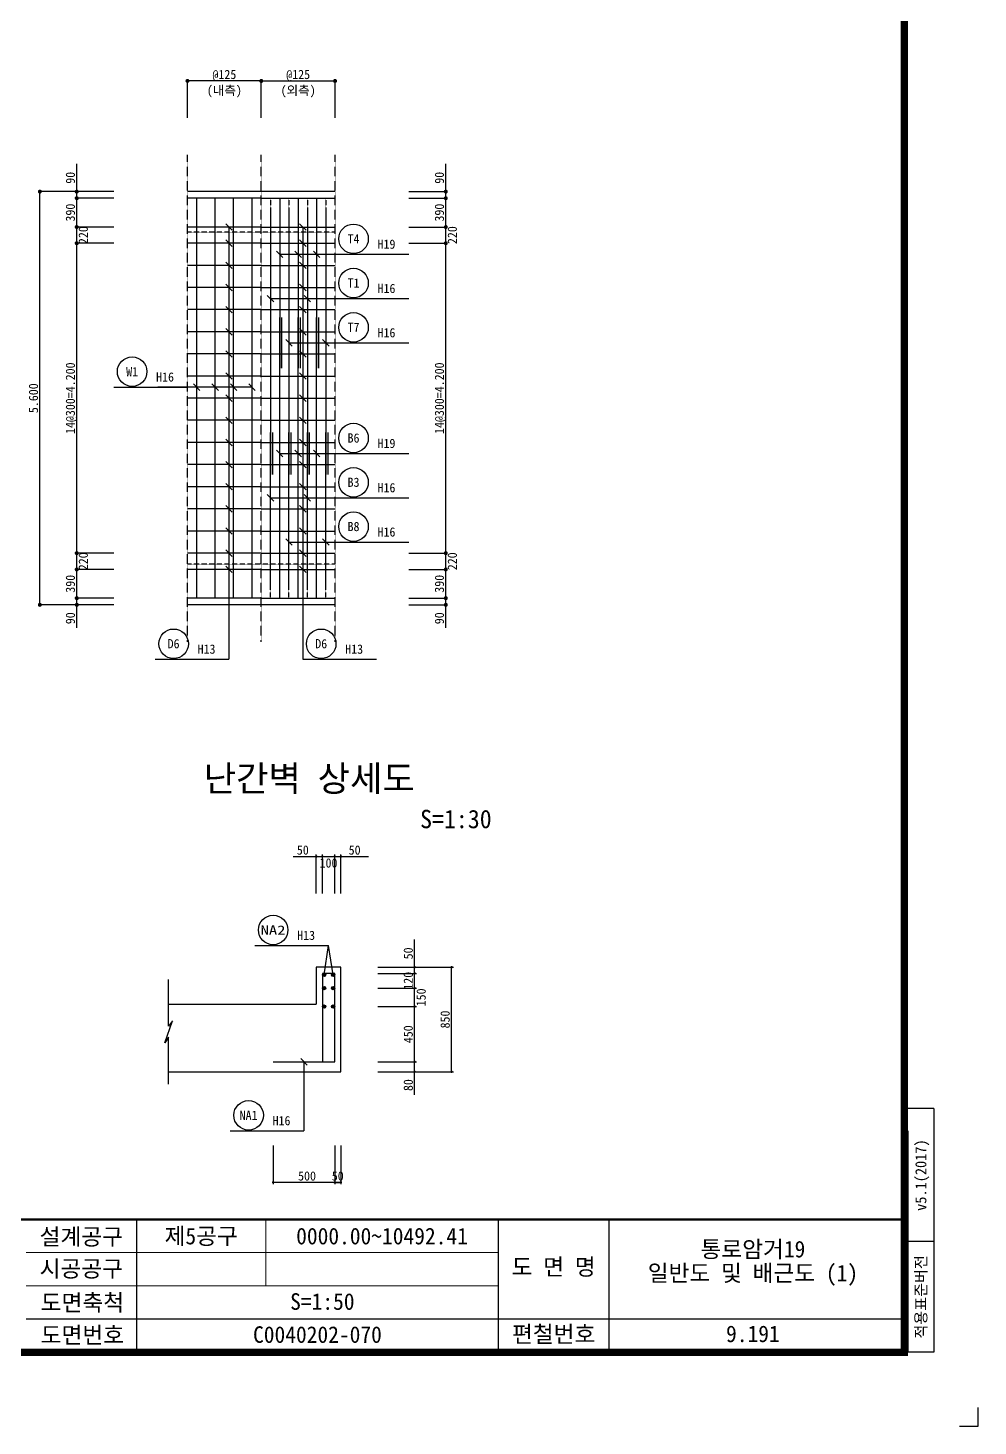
# Model space of a CAD drawing. Header units: millimetres. Extents: x 591441 to 633491, y -93232 to -63532.
# Drawn here: x 620619 to 633491, y -93232 to -74284 of the extents above; entities that cross this region are included whole.
import ezdxf
from ezdxf.enums import TextEntityAlignment as Align

# ---------------------------------------------------------------- set-up
doc = ezdxf.new("R2010")
doc.units = ezdxf.units.MM
for name, pattern in [('A-CENTR01', [2, 1.25, -0.25, 0.25, -0.25]), ('A-DASHD01', [0.75, 0.5, -0.25]), ('A-HIDDN01', [0.375, 0.25, -0.125])]:
    doc.linetypes.add(name, pattern=pattern)
for name, color, linetype in [('CS-CNTL', 1, 'A-CENTR01'), ('CS-CONC-MAJR', 4, 'Continuous'), ('CS-CUTL', 1, 'Continuous'), ('CS-DIML', 1, 'Continuous'), ('CS-DIMT', 3, 'Continuous'), ('CS-MISC', 3, 'Continuous'), ('CS-RBAR-EREC', 6, 'Continuous'), ('CS-RBAR-MAJR', 6, 'Continuous'), ('CS-SYMB-LIN3', 1, 'Continuous'), ('CS-TEXT', 3, 'Continuous'), ('CX-BORD', 3, 'Continuous'), ('CX-BORD-LIN1', 4, 'Continuous'), ('CX-BORD-LIN2', 3, 'Continuous'), ('CX-BORD-TEX2', 7, 'Continuous'), ('CX-BORD-TEX3', 6, 'Continuous'), ('CX-MISC', 2, 'Continuous'), ('CZ-TEX1', 6, 'Continuous'), ('CZ-TEX2', 3, 'Continuous')]:
    doc.layers.add(name, color=color, linetype=linetype)
doc.styles.add('A_STANDARD', font='DotumChe.ttf')
doc.styles.add('HY울L', font='DotumChe.ttf')
doc.styles.add('TB_TEXT', font='DotumChe.ttf')
doc.styles.add('TB_WMTXT', font='DotumChe.ttf')

# ---------------------------------------------------------------- blocks, each defined once
blk = doc.blocks.new('CXBLKA1-KHCA')
at = {"layer": 'CX-BORD-LIN1', "const_width": 0.4}
blk.add_lwpolyline([(808.146, 1279.539), (648.946, 1279.539), (648.946, 1390.339), (808.146, 1390.339)], close=True, dxfattribs=at)
at = {"layer": 'CX-BORD-LIN1'}
for points, const_width in [([(808.146, 1286.739), (648.946, 1286.739)], 0.12), ([(786.146, 1279.539), (786.146, 1286.739)], 0.06)]:
    blk.add_lwpolyline(points, dxfattribs=dict(at, const_width=const_width))
at = {"layer": 'CX-BORD-LIN2'}
for p, q in [((809.746, 1292.745), (808.146, 1292.745)), ((809.746, 1292.745), (809.746, 1279.539)), ((808.346, 1291.539), (808.346, 1279.539)), ((809.746, 1285.539), (808.146, 1285.539)), ((809.746, 1279.539), (808.346, 1279.539))]:
    blk.add_line(p, q, dxfattribs=at)
at = {"layer": 'CX-BORD-LIN2', "const_width": 0.06}
for points in [[(766.546, 1279.539), (766.546, 1286.739)], [(773.546, 1283.139), (773.546, 1286.739)], [(792.146, 1279.539), (792.146, 1286.739)], [(786.146, 1284.939), (760.546, 1284.939)], [(786.146, 1283.139), (760.546, 1283.139)], [(808.146, 1281.339), (760.546, 1281.339)]]:
    blk.add_lwpolyline(points, dxfattribs=at)
at = {"layer": 'CX-MISC'}
blk.add_lwpolyline([(811.146, 1275.539), (812.146, 1275.539), (812.146, 1276.539)], dxfattribs=at)
at = {"layer": 'CX-BORD-LIN1', "style": 'TB_TEXT'}
for tag, height, p in [('TR_RNUM5', 0.6, (705.967, 1286.067)), ('TR_RDAT5', 0.7, (712.446, 1286.139)), ('TR_DGN5', 0.7, (739.17, 1286.139)), ('TR_CHK5', 0.7, (747.17, 1286.139)), ('TR_APP5', 0.7, (755.17, 1286.139)), ('TR_RNUM4', 0.6, (705.967, 1284.867)), ('TR_RDAT4', 0.7, (712.446, 1284.939)), ('TR_DGN4', 0.7, (739.17, 1284.939)), ('TR_CHK4', 0.7, (747.17, 1284.939)), ('TR_APP4', 0.7, (755.17, 1284.939)), ('TR_RNUM3', 0.6, (705.967, 1283.667)), ('TR_RDAT3', 0.7, (712.446, 1283.739)), ('TR_DGN3', 0.7, (739.17, 1283.739)), ('TR_CHK3', 0.7, (747.17, 1283.739)), ('TR_APP3', 0.7, (755.17, 1283.739)), ('TR_RNUM2', 0.6, (705.967, 1282.467)), ('TR_RDAT2', 0.7, (712.446, 1282.539)), ('TR_DGN2', 0.7, (739.17, 1282.539)), ('TR_CHK2', 0.7, (747.17, 1282.539)), ('TR_APP2', 0.7, (755.17, 1282.539)), ('TR_RDAT1', 0.7, (712.446, 1281.339)), ('TR_DGN1', 0.7, (739.17, 1281.339)), ('TR_CHK1', 0.7, (747.17, 1281.339)), ('TR_APP1', 0.7, (755.17, 1281.339)), ('TR_RNUM1', 0.6, (705.967, 1281.267))]:
    blk.add_attdef(tag, text='', height=height, dxfattribs=at).set_placement(p, align=Align.MIDDLE_CENTER)
for tag, p in [('TR_RCON5', (717.407, 1286.139)), ('TR_RCON4', (717.407, 1284.939)), ('TR_RCON3', (717.407, 1283.739)), ('TR_RCON2', (717.407, 1282.539)), ('TR_RCON1', (717.407, 1281.339))]:
    blk.add_attdef(tag, text='', height=0.7, dxfattribs=at).set_placement(p, align=Align.MIDDLE_LEFT)
at = {"layer": 'CX-BORD-LIN2', "style": 'TB_TEXT'}
blk.add_text('적용표준버전', height=0.6, rotation=90, dxfattribs=at).set_placement((809.046, 1282.539), align=Align.MIDDLE_CENTER)
blk.add_attdef('TD_VERSION', text='', height=0.6, rotation=90, dxfattribs=at).set_placement((809.046, 1289.142), align=Align.MIDDLE_CENTER)
at = {"layer": 'CX-BORD-TEX2', "style": 'TB_WMTXT'}
for tag, height, p in [('TB_CNAME', 1, (652.015, 1385.906)), ('TB_CSCOP', 0.8, (652.273, 1384.306))]:
    blk.add_attdef(tag, text='', height=height, dxfattribs=at).set_placement(p, align=Align.BOTTOM_LEFT)
at = {"layer": 'CX-BORD-TEX2', "style": 'HY울L'}
for tag, height, p in [('TB_MTITIL', 2, (728.546, 1386.204)), ('TB_STITL', 1.4, (728.546, 1383.204))]:
    blk.add_attdef(tag, text='', height=height, dxfattribs=at).set_placement(p, align=Align.MIDDLE_CENTER)
at = {"layer": 'CX-BORD-TEX3', "style": 'TB_TEXT'}
for s, p in [('설계공구', (763.546, 1285.811)), ('시공공구', (763.546, 1284.077)), ('도 면 명', (789.146, 1284.178)), ('도면축척', (763.604, 1282.242)), ('도면번호', (763.604, 1280.497)), ('편철번호', (789.146, 1280.54))]:
    blk.add_text(s, height=0.9, dxfattribs=at).set_placement(p, align=Align.MIDDLE)
for tag, height, p in [('TD_LNDST', 0.9, (691.946, 1285.839)), ('TD_DSECT', 0.9, (770.046, 1285.839)), ('TD_DDIST', 0.9, (779.846, 1285.839)), ('TD_DNAME_TOP', 0.9, (799.946, 1285.131)), ('TD_DCOMP', 0.9, (691.946, 1284.057)), ('TD_CSECT', 0.9, (770.046, 1284.039)), ('TD_CDIST', 0.9, (779.846, 1284.039)), ('TD_DNAME_MAIN', 0.9, (799.946, 1283.834)), ('TD_CCOMP', 0.9, (691.946, 1282.258)), ('TD_HSCAL', 0.9, (773.123, 1282.289)), ('TD_VSCAL', 0.9, (780.318, 1282.289)), ('TD_DNAME_BOT', 0.6, (799.946, 1282.589)), ('TD_CNAME', 1, (661.946, 1281.058)), ('TD_FIELD', 0.9, (684.946, 1280.564)), ('TD_CSTEP', 0.9, (699.095, 1280.564)), ('TD_DWGCODE', 0.9, (776.346, 1280.497)), ('TD_DWGNO', 0.9, (799.946, 1280.54))]:
    blk.add_attdef(tag, text='', height=height, dxfattribs=at).set_placement(p, align=Align.MIDDLE_CENTER)

msp = doc.modelspace()

# ---------------------------------------------------------------- linework, layer by layer
at = {"layer": 'CS-CNTL', "linetype": 'A-DASHD01'}
for p, q in [((622780, -82602), (622780, -76002)), ((623780, -82602), (623780, -76002)), ((624780, -82602), (624780, -76002))]:
    msp.add_line(p, q, dxfattribs=at)
at = {"layer": 'CS-CONC-MAJR'}
for p, q in [((624780, -76502), (622780, -76502)), ((624780, -82102), (622780, -82102)), ((624858, -87013), (624525, -87013)), ((624525, -87013), (624525, -87513)), ((624525, -87013), (624525, -87013)), ((624858, -87513), (624858, -87013)), ((624858, -87013), (624858, -87013)), ((624858, -87013), (624858, -87013)), ((624858, -87013), (624858, -87013)), ((622525, -87513), (624525, -87513)), ((624858, -88430), (624858, -87513)), ((622525, -88430), (624858, -88430)), ((624858, -88430), (624858, -88430)), ((624858, -88430), (624858, -88430)), ((624858, -88430), (624858, -88430)), ((624858, -88430), (624858, -88430))]:
    msp.add_line(p, q, dxfattribs=at)
at = {"layer": 'CS-CONC-MAJR', "linetype": 'A-HIDDN01'}
for p, q in [((624780, -77052), (622780, -77052)), ((624780, -81552), (622780, -81552))]:
    msp.add_line(p, q, dxfattribs=at)
at = {"layer": 'CS-CUTL'}
for p, q in [((622525, -87813), (622525, -87180)), ((622475, -88038), (622575, -87738)), ((622575, -87738), (622525, -87813)), ((622525, -87963), (622475, -88038)), ((622525, -88597), (622525, -87963))]:
    msp.add_line(p, q, dxfattribs=at)
at = {"layer": 'CS-DIML'}
for p, q in [((622780, -75502), (622780, -74977)), ((623780, -75002), (622780, -75002)), ((623780, -75502), (623780, -74977)), ((623780, -75502), (623780, -74977)), ((623780, -75002), (624780, -75002)), ((624780, -75502), (624780, -74977)), ((621280, -76502), (621280, -76127)), ((626280, -76502), (626280, -76127)), ((621280, -76502), (620755, -76502)), ((620780, -82102), (620780, -76502)), ((621780, -76502), (621255, -76502)), ((621280, -76592), (621280, -76502)), ((625780, -76502), (626305, -76502)), ((626280, -76592), (626280, -76502)), ((621780, -76592), (621255, -76592)), ((621280, -76982), (621280, -76592)), ((625780, -76592), (626305, -76592)), ((626280, -76982), (626280, -76592)), ((621780, -76982), (621255, -76982)), ((621280, -77202), (621280, -76982)), ((623342, -76982), (623342, -82840)), ((624342, -76982), (624342, -82840)), ((625780, -76982), (626305, -76982)), ((626280, -77202), (626280, -76982)), ((621780, -77202), (621255, -77202)), ((621280, -81402), (621280, -77202)), ((625780, -77202), (626305, -77202)), ((626280, -81402), (626280, -77202)), ((624030, -77352), (625513, -77352)), ((623905, -77952), (625513, -77952)), ((624155, -78552), (625513, -78552)), ((623655, -79152), (622380, -79152)), ((624030, -80052), (625513, -80052)), ((623905, -80652), (625513, -80652)), ((624155, -81252), (625513, -81252)), ((621780, -81402), (621255, -81402)), ((621280, -81622), (621280, -81402)), ((625780, -81402), (626305, -81402)), ((626280, -81622), (626280, -81402)), ((621780, -81622), (621255, -81622)), ((621280, -82012), (621280, -81622)), ((625780, -81622), (626305, -81622)), ((626280, -82012), (626280, -81622)), ((621780, -82012), (621255, -82012)), ((621280, -82102), (621280, -82012)), ((625780, -82012), (626305, -82012)), ((626280, -82102), (626280, -82012)), ((621280, -82102), (620755, -82102)), ((621780, -82102), (621255, -82102)), ((621280, -82415), (621280, -82102)), ((625780, -82102), (626305, -82102)), ((626280, -82415), (626280, -82102)), ((624212, -85513), (624525, -85513)), ((624525, -86013), (624525, -85488)), ((624525, -85513), (624608, -85513)), ((624608, -86013), (624608, -85488)), ((624608, -85513), (624775, -85513)), ((624775, -86013), (624775, -85488)), ((624775, -85513), (624858, -85513)), ((624858, -86013), (624858, -85488)), ((624858, -85513), (625233, -85513)), ((624630, -87119), (624691, -86719)), ((624752, -87119), (624691, -86719)), ((625858, -87013), (625858, -86638)), ((625358, -87013), (625883, -87013)), ((625358, -87097), (625883, -87097)), ((625858, -87097), (625858, -87013)), ((625858, -87013), (626383, -87013)), ((625858, -87297), (625858, -87097)), ((626358, -88430), (626358, -87013)), ((625358, -87297), (625883, -87297)), ((625858, -87547), (625858, -87297)), ((625358, -87547), (625883, -87547)), ((625858, -88297), (625858, -87547)), ((624358, -88297), (624358, -89230)), ((625358, -88297), (625883, -88297)), ((625358, -88430), (625883, -88430)), ((625858, -88430), (625858, -88297)), ((625858, -88742), (625858, -88430)), ((625858, -88430), (626383, -88430)), ((623941, -89430), (623941, -89955)), ((624775, -89430), (624775, -89955)), ((624858, -89430), (624858, -89955)), ((624858, -89430), (624858, -89955)), ((624858, -89930), (623941, -89930)), ((624775, -89930), (624858, -89930))]:
    msp.add_line(p, q, dxfattribs=at)
at = {"layer": 'CS-MISC'}
for p, q in [((623298, -76938), (623387, -77026)), ((624298, -76938), (624387, -77026)), ((623298, -77158), (623387, -77246)), ((624298, -77158), (624387, -77246)), ((623298, -77458), (623387, -77546)), ((623986, -77308), (624074, -77396)), ((624236, -77308), (624324, -77396)), ((624298, -77458), (624387, -77546)), ((624486, -77308), (624574, -77396)), ((623298, -77758), (623387, -77846)), ((624298, -77758), (624387, -77846)), ((623298, -78058), (623387, -78146)), ((623861, -77908), (623949, -77996)), ((624298, -78058), (624387, -78146)), ((624361, -77908), (624449, -77996)), ((623298, -78358), (623387, -78446)), ((624298, -78358), (624387, -78446)), ((624111, -78508), (624199, -78596)), ((624611, -78508), (624699, -78596)), ((623298, -78658), (623387, -78746)), ((624298, -78658), (624387, -78746)), ((623298, -78958), (623387, -79046)), ((624298, -78958), (624387, -79046)), ((622861, -79108), (622949, -79196)), ((623111, -79108), (623199, -79196)), ((623361, -79108), (623449, -79196)), ((623611, -79108), (623699, -79196)), ((623298, -79258), (623387, -79346)), ((624298, -79258), (624387, -79346)), ((623298, -79558), (623387, -79646)), ((624298, -79558), (624387, -79646)), ((623298, -79858), (623387, -79946)), ((624298, -79858), (624387, -79946)), ((623986, -80008), (624074, -80096)), ((624236, -80008), (624324, -80096)), ((624486, -80008), (624574, -80096)), ((623298, -80158), (623387, -80246)), ((624298, -80158), (624387, -80246)), ((623298, -80458), (623387, -80546)), ((624298, -80458), (624387, -80546)), ((623861, -80608), (623949, -80696)), ((624361, -80608), (624449, -80696)), ((623298, -80758), (623387, -80846)), ((624298, -80758), (624387, -80846)), ((623298, -81058), (623387, -81146)), ((624298, -81058), (624387, -81146)), ((624111, -81208), (624199, -81296)), ((624611, -81208), (624699, -81296)), ((623298, -81358), (623387, -81446)), ((624298, -81358), (624387, -81446)), ((623298, -81578), (623387, -81666)), ((624298, -81578), (624387, -81666)), ((624314, -88252), (624402, -88341))]:
    msp.add_line(p, q, dxfattribs=at)
at = {"layer": 'CS-MISC', "color": 1}
for points, const_width in [([(622780, -74989, 1), (622780, -75016, 1)], 27.5), ([(623780, -74989, 1), (623780, -75016, 1)], 27.5), ([(623780, -74989, 1), (623780, -75016, 1)], 27.5), ([(624780, -74989, 1), (624780, -75016, 1)], 27.5), ([(620780, -76489, 1), (620780, -76516, 1)], 27.5), ([(621280, -76489, 1), (621280, -76516, 1)], 27.5), ([(621280, -76489, 1), (621280, -76516, 1)], 27.5), ([(626280, -76489, 1), (626280, -76516, 1)], 27.5), ([(626280, -76489, 1), (626280, -76516, 1)], 27.5), ([(621280, -76579, 1), (621280, -76606, 1)], 27.5), ([(621280, -76579, 1), (621280, -76606, 1)], 27.5), ([(626280, -76579, 1), (626280, -76606, 1)], 27.5), ([(626280, -76579, 1), (626280, -76606, 1)], 27.5), ([(621280, -76969, 1), (621280, -76996, 1)], 27.5), ([(621280, -76969, 1), (621280, -76996, 1)], 27.5), ([(626280, -76969, 1), (626280, -76996, 1)], 27.5), ([(626280, -76969, 1), (626280, -76996, 1)], 27.5), ([(621280, -77189, 1), (621280, -77216, 1)], 27.5), ([(621280, -77189, 1), (621280, -77216, 1)], 27.5), ([(626280, -77189, 1), (626280, -77216, 1)], 27.5), ([(626280, -77189, 1), (626280, -77216, 1)], 27.5), ([(621280, -81389, 1), (621280, -81416, 1)], 27.5), ([(621280, -81389, 1), (621280, -81416, 1)], 27.5), ([(626280, -81389, 1), (626280, -81416, 1)], 27.5), ([(626280, -81389, 1), (626280, -81416, 1)], 27.5), ([(621280, -81609, 1), (621280, -81636, 1)], 27.5), ([(621280, -81609, 1), (621280, -81636, 1)], 27.5), ([(626280, -81609, 1), (626280, -81636, 1)], 27.5), ([(626280, -81609, 1), (626280, -81636, 1)], 27.5), ([(621280, -81999, 1), (621280, -82026, 1)], 27.5), ([(621280, -81999, 1), (621280, -82026, 1)], 27.5), ([(626280, -81999, 1), (626280, -82026, 1)], 27.5), ([(626280, -81999, 1), (626280, -82026, 1)], 27.5), ([(620780, -82089, 1), (620780, -82116, 1)], 27.5), ([(621280, -82089, 1), (621280, -82116, 1)], 27.5), ([(626280, -82089, 1), (626280, -82116, 1)], 27.5), ([(624525, -85505, 1), (624525, -85521, 1)], 16.5), ([(624608, -85505, 1), (624608, -85521, 1)], 16.5), ([(624608, -85505, 1), (624608, -85521, 1)], 16.5), ([(624775, -85505, 1), (624775, -85521, 1)], 16.5), ([(624775, -85505, 1), (624775, -85521, 1)], 16.5), ([(624858, -85505, 1), (624858, -85521, 1)], 16.5), ([(624858, -85505, 1), (624858, -85521, 1)], 16.5), ([(625858, -87005, 1), (625858, -87021, 1)], 16.5), ([(625858, -87005, 1), (625858, -87021, 1)], 16.5), ([(625858, -87088, 1), (625858, -87105, 1)], 16.5), ([(625858, -87088, 1), (625858, -87105, 1)], 16.5), ([(626358, -87005, 1), (626358, -87021, 1)], 16.5), ([(625858, -87288, 1), (625858, -87305, 1)], 16.5), ([(625858, -87288, 1), (625858, -87305, 1)], 16.5), ([(625858, -87538, 1), (625858, -87555, 1)], 16.5), ([(625858, -87538, 1), (625858, -87555, 1)], 16.5), ([(625858, -88288, 1), (625858, -88305, 1)], 16.5), ([(625858, -88288, 1), (625858, -88305, 1)], 16.5), ([(625858, -88422, 1), (625858, -88438, 1)], 16.5), ([(626358, -88422, 1), (626358, -88438, 1)], 16.5), ([(623941, -89922, 1), (623941, -89938, 1)], 16.5), ([(624775, -89922, 1), (624775, -89938, 1)], 16.5), ([(624858, -89922, 1), (624858, -89938, 1)], 16.5), ([(624858, -89922, 1), (624858, -89938, 1)], 16.5)]:
    msp.add_lwpolyline(points, format="xyb", close=True, dxfattribs=dict(at, const_width=const_width))
at = {"layer": 'CS-RBAR-EREC'}
for p, q in [((623780, -76592), (622780, -76592)), ((623780, -76592), (624780, -76592)), ((623780, -76982), (622780, -76982)), ((623780, -76982), (624780, -76982)), ((623780, -77202), (622780, -77202)), ((623780, -77202), (624780, -77202)), ((623780, -77502), (622780, -77502)), ((623780, -77502), (624780, -77502)), ((623780, -77802), (622780, -77802)), ((623780, -77802), (624780, -77802)), ((623780, -78102), (622780, -78102)), ((623780, -78102), (624780, -78102)), ((623780, -78402), (622780, -78402)), ((623780, -78402), (624780, -78402)), ((623780, -78702), (622780, -78702)), ((623780, -78702), (624780, -78702)), ((623780, -79002), (622780, -79002)), ((623780, -79002), (624780, -79002)), ((623780, -79302), (622780, -79302)), ((623780, -79302), (624780, -79302)), ((623780, -79602), (622780, -79602)), ((623780, -79602), (624780, -79602)), ((623780, -79902), (622780, -79902)), ((623780, -79902), (624780, -79902)), ((623780, -80202), (622780, -80202)), ((623780, -80202), (624780, -80202)), ((623780, -80502), (622780, -80502)), ((623780, -80502), (624780, -80502)), ((623780, -80802), (622780, -80802)), ((623780, -80802), (624780, -80802)), ((623780, -81102), (622780, -81102)), ((623780, -81102), (624780, -81102)), ((623780, -81402), (622780, -81402)), ((623780, -81402), (624780, -81402)), ((623780, -81622), (622780, -81622)), ((623780, -81622), (624780, -81622)), ((623780, -82012), (622780, -82012)), ((623780, -82012), (624780, -82012))]:
    msp.add_line(p, q, dxfattribs=at)
at = {"layer": 'CS-RBAR-MAJR', "linetype": 'Continuous'}
for p, q in [((622905, -82012), (622905, -76592)), ((623155, -82012), (623155, -76592)), ((623405, -82012), (623405, -76592)), ((623655, -82012), (623655, -76592)), ((624030, -76592), (624030, -76792)), ((624280, -76592), (624280, -76792)), ((624530, -76592), (624530, -76792)), ((623905, -76762), (623905, -80337)), ((624030, -76792), (624030, -78897)), ((624155, -76762), (624155, -80337)), ((624280, -76792), (624280, -78897)), ((624405, -76762), (624405, -80337)), ((624530, -76792), (624530, -78897)), ((624655, -76762), (624655, -80337)), ((624030, -81812), (624030, -78207)), ((624060, -78897), (624060, -78207)), ((624280, -81812), (624280, -78207)), ((624310, -78897), (624310, -78207)), ((624530, -81812), (624530, -78207)), ((624560, -78897), (624560, -78207)), ((623905, -81842), (623905, -79767)), ((623935, -80337), (623935, -79767)), ((624155, -81842), (624155, -79767)), ((624185, -80337), (624185, -79767)), ((624405, -81842), (624405, -79767)), ((624435, -80337), (624435, -79767)), ((624655, -81842), (624655, -79767)), ((624685, -80337), (624685, -79767)), ((624030, -82012), (624030, -81812)), ((624280, -82012), (624280, -81812)), ((624530, -82012), (624530, -81812))]:
    msp.add_line(p, q, dxfattribs=at)
at = {"layer": 'CS-RBAR-MAJR', "linetype": 'A-HIDDN01'}
for p, q in [((623905, -76592), (623905, -76762)), ((624155, -76592), (624155, -76762)), ((624405, -76592), (624405, -76762)), ((624655, -76592), (624655, -76762)), ((623905, -82012), (623905, -81842)), ((624155, -82012), (624155, -81842)), ((624405, -82012), (624405, -81842)), ((624655, -82012), (624655, -81842))]:
    msp.add_line(p, q, dxfattribs=at)
at = {"layer": 'CS-RBAR-MAJR'}
for p, q in [((624775, -87097), (624608, -87097)), ((624608, -87097), (624608, -88297)), ((624608, -87097), (624608, -87097)), ((624775, -88297), (624775, -87097)), ((624775, -87097), (624775, -87097)), ((624775, -87097), (624775, -87097)), ((624775, -87097), (624775, -87097)), ((623941, -88297), (624775, -88297)), ((624608, -88297), (624608, -88297)), ((624775, -88297), (624775, -88297)), ((624775, -88297), (624775, -88297)), ((624775, -88297), (624775, -88297)), ((624775, -88297), (624775, -88297))]:
    msp.add_line(p, q, dxfattribs=at)
at = {"layer": 'CS-RBAR-MAJR', "const_width": 22.5}
for points in [[(624642, -87119, 1), (624619, -87119, 1)], [(624763, -87119, 1), (624741, -87119, 1)], [(624642, -87297, 1), (624619, -87297, 1)], [(624763, -87297, 1), (624741, -87297, 1)], [(624642, -87547, 1), (624619, -87547, 1)], [(624763, -87547, 1), (624741, -87547, 1)]]:
    msp.add_lwpolyline(points, format="xyb", close=True, dxfattribs=at)
at = {"layer": 'CS-RBAR-MAJR'}
for centre in [(624630, -87119), (624752, -87119), (624630, -87297), (624752, -87297), (624630, -87547), (624752, -87547)]:
    msp.add_circle(centre, 22.5, dxfattribs=at)
at = {"layer": 'CS-SYMB-LIN3'}
for p, q in [((624780, -77352), (625780, -77352)), ((624780, -77952), (625780, -77952)), ((624780, -78552), (625780, -78552)), ((621780, -79152), (622780, -79152)), ((624780, -80052), (625780, -80052)), ((624780, -80652), (625780, -80652)), ((624780, -81252), (625780, -81252)), ((622342, -82840), (623342, -82840)), ((624342, -82840), (625342, -82840)), ((623691, -86719), (624691, -86719)), ((623358, -89230), (624358, -89230))]:
    msp.add_line(p, q, dxfattribs=at)
for centre in [(625030, -77142), (625030, -77742), (625030, -78342), (622030, -78942), (625030, -79842), (625030, -80442), (625030, -81042), (622592, -82630), (624592, -82630), (623941, -86509), (623608, -89020)]:
    msp.add_circle(centre, 200, dxfattribs=at)

# ---------------------------------------------------------------- block references
at = {"layer": 'CX-BORD'}
ref = msp.add_blockref('CXBLKA1-KHCA', (430455, -412116), dxfattribs=dict(at, xscale=250, yscale=250, zscale=250))
ref.add_attrib('TD_DDIST', '0000.00~10492.41', dxfattribs={"layer": 'CX-BORD-TEX3', "height": 225, "style": 'TB_TEXT'}).set_placement((625416, -90657), align=Align.MIDDLE_CENTER)
ref.add_attrib('TD_DSECT', '제5공구', dxfattribs={"layer": 'CX-BORD-TEX3', "height": 225, "style": 'TB_TEXT'}).set_placement((622966, -90657), align=Align.MIDDLE_CENTER)
ref.add_attrib('TD_VERSION', 'v5.1(2017)', dxfattribs={"layer": 'CX-BORD-LIN2', "height": 150, "rotation": 90, "style": 'TB_TEXT'}).set_placement((632716, -89831), align=Align.MIDDLE_CENTER)
ref.add_attrib('TD_DWGCODE', 'C0040202-070', dxfattribs={"layer": 'CX-BORD-TEX3', "height": 225, "style": 'TB_TEXT'}).set_placement((624541, -91992), align=Align.MIDDLE_CENTER)
ref.add_attrib('TD_DWGNO', '9.191', dxfattribs={"layer": 'CX-BORD-TEX3', "height": 225, "style": 'TB_TEXT'}).set_placement((630441, -91982), align=Align.MIDDLE_CENTER)
ref.add_attrib('TD_HSCAL', '            S=1:50', dxfattribs={"layer": 'CX-BORD-TEX3', "height": 225, "style": 'TB_TEXT'}).set_placement((623735, -91544), align=Align.MIDDLE_CENTER)
ref.add_attrib('TD_DNAME_MAIN', '일반도 및 배근도 (1)', dxfattribs={"layer": 'CX-BORD-TEX3', "height": 225, "style": 'TB_TEXT'}).set_placement((630441, -91158), align=Align.MIDDLE_CENTER)
ref.add_attrib('TD_DNAME_TOP', '통로암거19', dxfattribs={"layer": 'CX-BORD-TEX3', "height": 225, "style": 'TB_TEXT'}).set_placement((630441, -90834), align=Align.MIDDLE_CENTER)

# ---------------------------------------------------------------- texts
at = {"layer": 'CS-DIMT', "style": 'A_STANDARD'}
for s, p in [('@125', (623280, -74977)), ('@125', (624280, -74977)), ('(내측)', (623280, -75193)), ('(외측)', (624280, -75193)), ('50', (625045, -85488)), ('100', (624691, -85663)), ('500', (624400, -89905)), ('50', (624816, -89905))]:
    msp.add_text(s, height=125, dxfattribs=at).set_placement(p, align=Align.CENTER)
for s, p in [('90', (621255, -76315)), ('90', (626255, -76315)), ('390', (621255, -76787)), ('390', (626255, -76787)), ('220', (621430, -77092)), ('220', (626430, -77092)), ('14@300=4.200', (621255, -79302)), ('14@300=4.200', (626255, -79302)), ('5.600', (620755, -79302)), ('220', (621430, -81512)), ('220', (626430, -81512)), ('390', (621255, -81817)), ('390', (626255, -81817)), ('50', (625833, -86826)), ('120', (625833, -87197)), ('150', (626008, -87422)), ('850', (626333, -87722)), ('450', (625833, -87922))]:
    msp.add_text(s, height=125, rotation=90, dxfattribs=at).set_placement(p, align=Align.CENTER)
for s, p in [('90', (621255, -82365)), ('90', (626255, -82365)), ('80', (625833, -88692))]:
    msp.add_text(s, height=125, rotation=90, dxfattribs=at).set_placement(p)
msp.add_text('50', height=125, dxfattribs=at).set_placement((624262, -85488))
at = {"layer": 'CS-TEXT', "style": 'A_STANDARD'}
for s, p in [('T4', (625030, -77142)), ('T1', (625030, -77742)), ('T7', (625030, -78342)), ('W1', (622030, -78942)), ('B6', (625030, -79842)), ('B3', (625030, -80442)), ('B8', (625030, -81042)), ('D6', (622592, -82630)), ('D6', (624592, -82630)), ('NA1', (623608, -89020))]:
    msp.add_text(s, height=125, dxfattribs=at).set_placement(p, align=Align.MIDDLE)
for s, p in [('H19', (625355, -77277)), ('H16', (625355, -77877)), ('H16', (625355, -78477)), ('H16', (622355, -79077)), ('H19', (625355, -79977)), ('H16', (625355, -80577)), ('H16', (625355, -81177)), ('H13', (622917, -82765)), ('H13', (624917, -82765)), ('H13', (624266, -86644)), ('H16', (623933, -89155))]:
    msp.add_text(s, height=125, dxfattribs=at).set_placement(p)
at = {"layer": 'CS-TEXT', "style": 'A_STANDARD', "width": 1.317664}
msp.add_text('NA2', height=125, dxfattribs=at).set_placement((623771, -86573), (624108, -86573), align=Align.FIT)
at = {"layer": 'CZ-TEX1', "style": 'A_STANDARD'}
msp.add_text('난간벽 상세도', height=350, dxfattribs=at).set_placement((624430, -84630), align=Align.CENTER)
at = {"layer": 'CZ-TEX2', "style": 'A_STANDARD'}
msp.add_text('S=1:30', height=250, dxfattribs=at).set_placement((625932, -85130))

doc.saveas('drawing.dxf')
